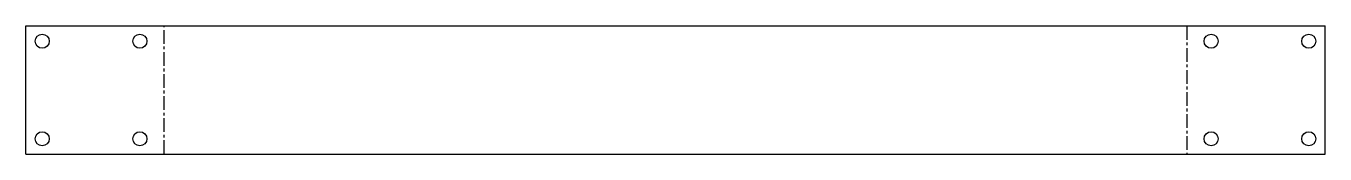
# Model space of a CAD drawing. Header units: millimetres. Extents: x -599 to 599, y -59 to 59.
import ezdxf

# ---------------------------------------------------------------- set-up
doc = ezdxf.new("R2010")
doc.units = ezdxf.units.MM
doc.linetypes.add('CENTERX2', pattern=[20.32, 12.7, -2.54, 2.54, -2.54])

msp = doc.modelspace()

# ---------------------------------------------------------------- linework, layer by layer
at = {"color": 7, "linetype": 'Continuous', "lineweight": 25}
for p, q in [((-598.8, -59), (-598.8, 59)), ((-598.8, 59), (598.8, 59)), ((598.8, -59), (598.8, 59)), ((-598.8, -59), (598.8, -59))]:
    msp.add_line(p, q, dxfattribs=at)
at = {"color": 7, "linetype": 'CENTERX2'}
for p, q in [((-471.4, -59), (-471.4, 59)), ((471.4, 59), (471.4, -59))]:
    msp.add_line(p, q, dxfattribs=at)
at = {"color": 7, "linetype": 'Continuous', "lineweight": 25}
for centre in [(-583.8, 45), (-493.8, 45), (493.8, 45), (583.8, 45), (-583.8, -45), (-493.8, -45), (493.8, -45), (583.8, -45)]:
    msp.add_circle(centre, 6.5, dxfattribs=at)

doc.saveas('drawing.dxf')
